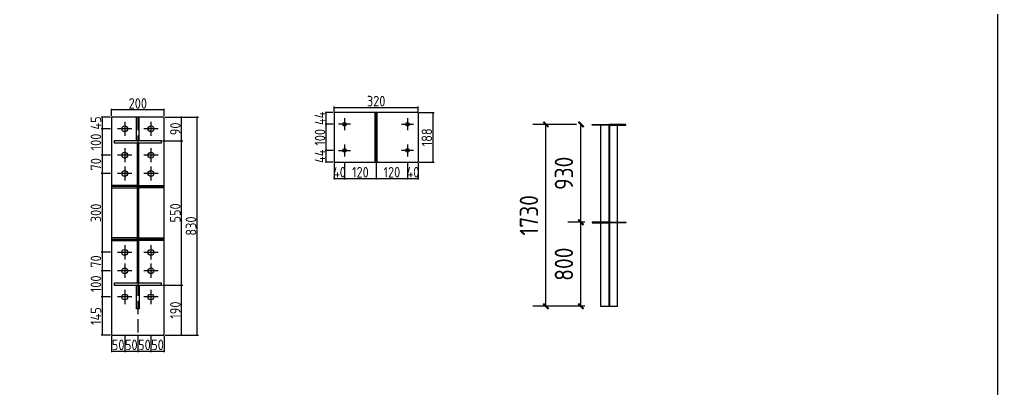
# Model space of a CAD drawing. Extents: x 102162 to 621267, y -39398 to 328893.
# Drawn here: x 306283 to 324912, y 247132 to 254171 of the extents above; entities that cross this region are included whole.
import ezdxf

# ---------------------------------------------------------------- set-up
doc = ezdxf.new("R2010")
doc.units = 0
doc.header["$LTSCALE"] = 1000
doc.header["$MEASUREMENT"] = 0
doc.linetypes.add('DASH', pattern=[0.35, 0.25, -0.1])
doc.styles.get("Standard").update_dxf_attribs({"font": 'gbenor.shx', "bigfont": 'gbcbig.shx'})
doc.dimstyles.get("Standard").update_dxf_attribs({"dimscale": 100, "dimtxt": 3.5, "dimasz": 1, "dimexe": 2.5, "dimexo": 3, "dimgap": 1.5, "dimtad": 1, "dimdec": 0, "dimzin": 0, "dimdsep": 46, "dimtxsty": 'Standard', "dimblk": 'ARCHTICK', "dimcen": 0.09, "dimadec": 0, "dimazin": 0, "dimtfac": 1, "dimtdec": 0, "dimtix": 1, "dimtmove": 2, "dimatfit": 3, "dimfxl": 1, "dimtolj": 1, "dimtzin": 0, "dimarcsym": 0})

# ---------------------------------------------------------------- blocks, each defined once
blk = doc.blocks.new('_ArchTick')
at = {"color": 0, "linetype": 'ByBlock', "const_width": 0.4}
blk.add_lwpolyline([(-0.5, -0.5), (0.5, 0.5)], dxfattribs=at)
blk = doc.blocks.new('*D6066')
at = {"color": 3, "lineweight": -2}
for p, q in [((317053, 250315), (316728, 250315)), ((316978, 248715), (316978, 250315)), ((317053, 248715), (316728, 248715))]:
    blk.add_line(p, q, dxfattribs=at)
at = {"layer": 'Defpoints', "color": 0}
for p in [(316978, 250315), (317353, 250315), (317353, 248715)]:
    blk.add_point(p, dxfattribs=at)
at = {"color": 3, "lineweight": -2, "xscale": 100, "yscale": 100, "zscale": 100}
for p, rotation in [((316978, 250315), 90), ((316978, 248715), 270)]:
    blk.add_blockref('_ArchTick', p, dxfattribs=dict(at, rotation=rotation))
at = {"color": 0, "insert": (316653, 249515), "char_height": 350, "attachment_point": 5, "rotation": 90}
blk.add_mtext('\\A1;800', dxfattribs=at)
blk = doc.blocks.new('*D6067')
at = {"color": 3, "lineweight": -2}
for p, q in [((316893, 252175), (316728, 252175)), ((316978, 250315), (316978, 252175)), ((316893, 250315), (316728, 250315))]:
    blk.add_line(p, q, dxfattribs=at)
at = {"layer": 'Defpoints', "color": 0}
for p in [(316978, 252175), (317193, 252175), (317193, 250315)]:
    blk.add_point(p, dxfattribs=at)
at = {"color": 3, "lineweight": -2, "xscale": 100, "yscale": 100, "zscale": 100}
for p, rotation in [((316978, 252175), 90), ((316978, 250315), 270)]:
    blk.add_blockref('_ArchTick', p, dxfattribs=dict(at, rotation=rotation))
at = {"color": 0, "insert": (316653, 251245), "char_height": 350, "attachment_point": 5, "rotation": 90}
blk.add_mtext('\\A1;930', dxfattribs=at)
blk = doc.blocks.new('*D6039')
at = {"color": 3, "lineweight": -2}
for p, q in [((316893, 252175), (316061, 252175)), ((316311, 248715), (316311, 252175)), ((317053, 248715), (316061, 248715))]:
    blk.add_line(p, q, dxfattribs=at)
at = {"layer": 'Defpoints', "color": 0}
for p in [(316311, 252175), (317193, 252175), (317353, 248715)]:
    blk.add_point(p, dxfattribs=at)
at = {"color": 3, "lineweight": -2, "xscale": 100, "yscale": 100, "zscale": 100}
for p, rotation in [((316311, 252175), 90), ((316311, 248715), 270)]:
    blk.add_blockref('_ArchTick', p, dxfattribs=dict(at, rotation=rotation))
at = {"color": 0, "insert": (315986, 250445), "char_height": 350, "attachment_point": 5, "rotation": 90}
blk.add_mtext('\\A1;1730', dxfattribs=at)
blk = doc.blocks.new('*D6100')
at = {"color": 0, "lineweight": -2}
for p, q in [((308036, 248146), (308036, 247839)), ((308286, 248146), (308286, 247839)), ((308026, 247859), (308296, 247859))]:
    blk.add_line(p, q, dxfattribs=at)
at = {"layer": 'Defpoints', "color": 0}
for p in [(308036, 248166), (308286, 248166), (308286, 247859)]:
    blk.add_point(p, dxfattribs=at)
at = {"color": 0, "lineweight": -2, "xscale": 10, "yscale": 10, "zscale": 10, "rotation": 180}
blk.add_blockref('_ArchTick', (308036, 247859), dxfattribs=at)
at = {"color": 0, "lineweight": -2, "xscale": 10, "yscale": 10, "zscale": 10}
blk.add_blockref('_ArchTick', (308286, 247859), dxfattribs=at)
at = {"color": 0, "insert": (308161, 247979), "char_height": 200, "attachment_point": 5}
blk.add_mtext('\\A1;50', dxfattribs=at)
blk = doc.blocks.new('*D6101')
at = {"color": 0, "lineweight": -2}
for p, q in [((308286, 248146), (308286, 247839)), ((308536, 248146), (308536, 247839)), ((308276, 247859), (308546, 247859))]:
    blk.add_line(p, q, dxfattribs=at)
at = {"layer": 'Defpoints', "color": 0}
for p in [(308286, 248166), (308536, 248166), (308536, 247859)]:
    blk.add_point(p, dxfattribs=at)
at = {"color": 0, "lineweight": -2, "xscale": 10, "yscale": 10, "zscale": 10, "rotation": 180}
blk.add_blockref('_ArchTick', (308286, 247859), dxfattribs=at)
at = {"color": 0, "lineweight": -2, "xscale": 10, "yscale": 10, "zscale": 10}
blk.add_blockref('_ArchTick', (308536, 247859), dxfattribs=at)
at = {"color": 0, "insert": (308411, 247979), "char_height": 200, "attachment_point": 5}
blk.add_mtext('\\A1;50', dxfattribs=at)
blk = doc.blocks.new('*D6102')
at = {"color": 0, "lineweight": -2}
for p, q in [((308536, 248146), (308536, 247839)), ((308786, 248146), (308786, 247839)), ((308526, 247859), (308796, 247859))]:
    blk.add_line(p, q, dxfattribs=at)
at = {"layer": 'Defpoints', "color": 0}
for p in [(308536, 248166), (308786, 248166), (308786, 247859)]:
    blk.add_point(p, dxfattribs=at)
at = {"color": 0, "lineweight": -2, "xscale": 10, "yscale": 10, "zscale": 10, "rotation": 180}
blk.add_blockref('_ArchTick', (308536, 247859), dxfattribs=at)
at = {"color": 0, "lineweight": -2, "xscale": 10, "yscale": 10, "zscale": 10}
blk.add_blockref('_ArchTick', (308786, 247859), dxfattribs=at)
at = {"color": 0, "insert": (308661, 247979), "char_height": 200, "attachment_point": 5}
blk.add_mtext('\\A1;50', dxfattribs=at)
blk = doc.blocks.new('*D6103')
at = {"color": 0, "lineweight": -2}
for p, q in [((308786, 248146), (308786, 247839)), ((309036, 248146), (309036, 247839)), ((308776, 247859), (309046, 247859))]:
    blk.add_line(p, q, dxfattribs=at)
at = {"layer": 'Defpoints', "color": 0}
for p in [(308786, 248166), (309036, 248166), (309036, 247859)]:
    blk.add_point(p, dxfattribs=at)
at = {"color": 0, "lineweight": -2, "xscale": 10, "yscale": 10, "zscale": 10, "rotation": 180}
blk.add_blockref('_ArchTick', (308786, 247859), dxfattribs=at)
at = {"color": 0, "lineweight": -2, "xscale": 10, "yscale": 10, "zscale": 10}
blk.add_blockref('_ArchTick', (309036, 247859), dxfattribs=at)
at = {"color": 0, "insert": (308911, 247979), "char_height": 200, "attachment_point": 5}
blk.add_mtext('\\A1;50', dxfattribs=at)
blk = doc.blocks.new('*D6104')
at = {"color": 0, "lineweight": -2}
for p, q in [((308016, 252316), (307838, 252316)), ((307858, 252316), (307858, 252326)), ((307858, 252316), (307858, 252091)), ((308016, 252091), (307838, 252091)), ((307858, 252091), (307858, 252081))]:
    blk.add_line(p, q, dxfattribs=at)
at = {"layer": 'Defpoints', "color": 0}
for p in [(308036, 252316), (307858, 252091), (308036, 252091)]:
    blk.add_point(p, dxfattribs=at)
at = {"color": 0, "lineweight": -2, "xscale": 10, "yscale": 10, "zscale": 10}
for p, rotation in [((307858, 252316), 270), ((307858, 252091), 90)]:
    blk.add_blockref('_ArchTick', p, dxfattribs=dict(at, rotation=rotation))
at = {"color": 0, "insert": (307738, 252203), "char_height": 200, "attachment_point": 5, "rotation": 90}
blk.add_mtext('\\A1;45', dxfattribs=at)
blk = doc.blocks.new('*D6045')
at = {"color": 0, "lineweight": -2}
for p, q in [((308016, 252091), (307838, 252091)), ((307858, 252101), (307858, 251581)), ((308016, 251591), (307838, 251591))]:
    blk.add_line(p, q, dxfattribs=at)
at = {"layer": 'Defpoints', "color": 0}
for p in [(308036, 252091), (307858, 251591), (308036, 251591)]:
    blk.add_point(p, dxfattribs=at)
at = {"color": 0, "lineweight": -2, "xscale": 10, "yscale": 10, "zscale": 10}
for p, rotation in [((307858, 252091), 90), ((307858, 251591), 270)]:
    blk.add_blockref('_ArchTick', p, dxfattribs=dict(at, rotation=rotation))
at = {"color": 0, "insert": (307738, 251841), "char_height": 200, "attachment_point": 5, "rotation": 90}
blk.add_mtext('\\A1;100', dxfattribs=at)
blk = doc.blocks.new('*D6046')
at = {"color": 0, "lineweight": -2}
for p, q in [((308016, 251591), (307838, 251591)), ((307858, 251601), (307858, 251231)), ((308016, 251241), (307838, 251241))]:
    blk.add_line(p, q, dxfattribs=at)
at = {"layer": 'Defpoints', "color": 0}
for p in [(308036, 251591), (307858, 251241), (308036, 251241)]:
    blk.add_point(p, dxfattribs=at)
at = {"color": 0, "lineweight": -2, "xscale": 10, "yscale": 10, "zscale": 10}
for p, rotation in [((307858, 251591), 90), ((307858, 251241), 270)]:
    blk.add_blockref('_ArchTick', p, dxfattribs=dict(at, rotation=rotation))
at = {"color": 0, "insert": (307738, 251416), "char_height": 200, "attachment_point": 5, "rotation": 90}
blk.add_mtext('\\A1;70', dxfattribs=at)
blk = doc.blocks.new('*D6047')
at = {"color": 0, "lineweight": -2}
for p, q in [((308016, 251241), (307838, 251241)), ((307858, 251251), (307858, 249731)), ((308016, 249741), (307838, 249741))]:
    blk.add_line(p, q, dxfattribs=at)
at = {"layer": 'Defpoints', "color": 0}
for p in [(308036, 251241), (307858, 249741), (308036, 249741)]:
    blk.add_point(p, dxfattribs=at)
at = {"color": 0, "lineweight": -2, "xscale": 10, "yscale": 10, "zscale": 10}
for p, rotation in [((307858, 251241), 90), ((307858, 249741), 270)]:
    blk.add_blockref('_ArchTick', p, dxfattribs=dict(at, rotation=rotation))
at = {"color": 0, "insert": (307738, 250491), "char_height": 200, "attachment_point": 5, "rotation": 90}
blk.add_mtext('\\A1;300', dxfattribs=at)
blk = doc.blocks.new('*D6048')
at = {"color": 0, "lineweight": -2}
for p, q in [((308016, 249741), (307838, 249741)), ((307858, 249751), (307858, 249381)), ((308016, 249391), (307838, 249391))]:
    blk.add_line(p, q, dxfattribs=at)
at = {"layer": 'Defpoints', "color": 0}
for p in [(308036, 249741), (307858, 249391), (308036, 249391)]:
    blk.add_point(p, dxfattribs=at)
at = {"color": 0, "lineweight": -2, "xscale": 10, "yscale": 10, "zscale": 10}
for p, rotation in [((307858, 249741), 90), ((307858, 249391), 270)]:
    blk.add_blockref('_ArchTick', p, dxfattribs=dict(at, rotation=rotation))
at = {"color": 0, "insert": (307738, 249566), "char_height": 200, "attachment_point": 5, "rotation": 90}
blk.add_mtext('\\A1;70', dxfattribs=at)
blk = doc.blocks.new('*D6049')
at = {"color": 0, "lineweight": -2}
for p, q in [((308016, 249391), (307838, 249391)), ((307858, 249401), (307858, 248881)), ((308016, 248891), (307838, 248891))]:
    blk.add_line(p, q, dxfattribs=at)
at = {"layer": 'Defpoints', "color": 0}
for p in [(308036, 249391), (307858, 248891), (308036, 248891)]:
    blk.add_point(p, dxfattribs=at)
at = {"color": 0, "lineweight": -2, "xscale": 10, "yscale": 10, "zscale": 10}
for p, rotation in [((307858, 249391), 90), ((307858, 248891), 270)]:
    blk.add_blockref('_ArchTick', p, dxfattribs=dict(at, rotation=rotation))
at = {"color": 0, "insert": (307738, 249141), "char_height": 200, "attachment_point": 5, "rotation": 90}
blk.add_mtext('\\A1;100', dxfattribs=at)
blk = doc.blocks.new('*D6050')
at = {"color": 0, "lineweight": -2}
for p, q in [((308016, 248891), (307838, 248891)), ((307858, 248901), (307858, 248156)), ((308016, 248166), (307838, 248166))]:
    blk.add_line(p, q, dxfattribs=at)
at = {"layer": 'Defpoints', "color": 0}
for p in [(308036, 248891), (307858, 248166), (308036, 248166)]:
    blk.add_point(p, dxfattribs=at)
at = {"color": 0, "lineweight": -2, "xscale": 10, "yscale": 10, "zscale": 10}
for p, rotation in [((307858, 248891), 90), ((307858, 248166), 270)]:
    blk.add_blockref('_ArchTick', p, dxfattribs=dict(at, rotation=rotation))
at = {"color": 0, "insert": (307738, 248528), "char_height": 200, "attachment_point": 5, "rotation": 90}
blk.add_mtext('\\A1;145', dxfattribs=at)
blk = doc.blocks.new('*D6051')
at = {"color": 0, "lineweight": -2}
for p, q in [((309006, 249116), (309391, 249116)), ((309371, 248156), (309371, 249126)), ((309056, 248166), (309391, 248166))]:
    blk.add_line(p, q, dxfattribs=at)
at = {"layer": 'Defpoints', "color": 0}
for p in [(308986, 249116), (309371, 249116), (309036, 248166)]:
    blk.add_point(p, dxfattribs=at)
at = {"color": 0, "lineweight": -2, "xscale": 10, "yscale": 10, "zscale": 10}
for p, rotation in [((309371, 249116), 90), ((309371, 248166), 270)]:
    blk.add_blockref('_ArchTick', p, dxfattribs=dict(at, rotation=rotation))
at = {"color": 0, "insert": (309251, 248641), "char_height": 200, "attachment_point": 5, "rotation": 90}
blk.add_mtext('\\A1;190', dxfattribs=at)
blk = doc.blocks.new('*D6105')
at = {"color": 0, "lineweight": -2}
for p, q in [((309006, 251866), (309391, 251866)), ((309371, 249106), (309371, 251876)), ((309006, 249116), (309391, 249116))]:
    blk.add_line(p, q, dxfattribs=at)
at = {"layer": 'Defpoints', "color": 0}
for p in [(308986, 251866), (309371, 251866), (308986, 249116)]:
    blk.add_point(p, dxfattribs=at)
at = {"color": 0, "lineweight": -2, "xscale": 10, "yscale": 10, "zscale": 10}
for p, rotation in [((309371, 251866), 90), ((309371, 249116), 270)]:
    blk.add_blockref('_ArchTick', p, dxfattribs=dict(at, rotation=rotation))
at = {"color": 0, "insert": (309251, 250491), "char_height": 200, "attachment_point": 5, "rotation": 90}
blk.add_mtext('\\A1;550', dxfattribs=at)
blk = doc.blocks.new('*D6106')
at = {"color": 0, "lineweight": -2}
for p, q in [((309056, 252316), (309391, 252316)), ((309371, 251856), (309371, 252326)), ((309006, 251866), (309391, 251866))]:
    blk.add_line(p, q, dxfattribs=at)
at = {"layer": 'Defpoints', "color": 0}
for p in [(309036, 252316), (309371, 252316), (308986, 251866)]:
    blk.add_point(p, dxfattribs=at)
at = {"color": 0, "lineweight": -2, "xscale": 10, "yscale": 10, "zscale": 10}
for p, rotation in [((309371, 252316), 90), ((309371, 251866), 270)]:
    blk.add_blockref('_ArchTick', p, dxfattribs=dict(at, rotation=rotation))
at = {"color": 0, "insert": (309251, 252091), "char_height": 200, "attachment_point": 5, "rotation": 90}
blk.add_mtext('\\A1;90', dxfattribs=at)
blk = doc.blocks.new('*D6107')
at = {"color": 0, "lineweight": -2}
for p, q in [((309056, 252316), (309689, 252316)), ((309669, 248156), (309669, 252326)), ((309056, 248166), (309689, 248166))]:
    blk.add_line(p, q, dxfattribs=at)
at = {"layer": 'Defpoints', "color": 0}
for p in [(309036, 252316), (309669, 252316), (309036, 248166)]:
    blk.add_point(p, dxfattribs=at)
at = {"color": 0, "lineweight": -2, "xscale": 10, "yscale": 10, "zscale": 10}
for p, rotation in [((309669, 252316), 90), ((309669, 248166), 270)]:
    blk.add_blockref('_ArchTick', p, dxfattribs=dict(at, rotation=rotation))
at = {"color": 0, "insert": (309549, 250241), "char_height": 200, "attachment_point": 5, "rotation": 90}
blk.add_mtext('\\A1;830', dxfattribs=at)
blk = doc.blocks.new('*D6108')
at = {"color": 0, "lineweight": -2}
for p, q in [((309046, 252455), (308026, 252455)), ((308036, 252336), (308036, 252475)), ((309036, 252336), (309036, 252475))]:
    blk.add_line(p, q, dxfattribs=at)
at = {"layer": 'Defpoints', "color": 0}
for p in [(308036, 252455), (308036, 252316), (309036, 252316)]:
    blk.add_point(p, dxfattribs=at)
at = {"color": 0, "lineweight": -2, "xscale": 10, "yscale": 10, "zscale": 10, "rotation": 180}
blk.add_blockref('_ArchTick', (308036, 252455), dxfattribs=at)
at = {"color": 0, "lineweight": -2, "xscale": 10, "yscale": 10, "zscale": 10}
blk.add_blockref('_ArchTick', (309036, 252455), dxfattribs=at)
at = {"color": 0, "insert": (308536, 252575), "char_height": 200, "attachment_point": 5}
blk.add_mtext('\\A1;200', dxfattribs=at)
blk = doc.blocks.new('*D6117')
at = {"color": 0, "lineweight": -2}
for p, q in [((312276, 251440), (312276, 251125)), ((312476, 251440), (312476, 251125)), ((312276, 251145), (312266, 251145)), ((312276, 251145), (312476, 251145)), ((312476, 251145), (312486, 251145))]:
    blk.add_line(p, q, dxfattribs=at)
at = {"layer": 'Defpoints', "color": 0}
for p in [(312276, 251460), (312476, 251460), (312476, 251145)]:
    blk.add_point(p, dxfattribs=at)
at = {"color": 0, "lineweight": -2, "xscale": 10, "yscale": 10, "zscale": 10}
blk.add_blockref('_ArchTick', (312276, 251145), dxfattribs=at)
at = {"color": 0, "lineweight": -2, "xscale": 10, "yscale": 10, "zscale": 10, "rotation": 180}
blk.add_blockref('_ArchTick', (312476, 251145), dxfattribs=at)
at = {"color": 0, "insert": (312376, 251265), "char_height": 200, "attachment_point": 5}
blk.add_mtext('\\A1;40', dxfattribs=at)
blk = doc.blocks.new('*D6118')
at = {"color": 0, "lineweight": -2}
for p, q in [((312476, 251440), (312476, 251125)), ((313076, 251440), (313076, 251125)), ((312466, 251145), (313086, 251145))]:
    blk.add_line(p, q, dxfattribs=at)
at = {"layer": 'Defpoints', "color": 0}
for p in [(312476, 251460), (313076, 251460), (313076, 251145)]:
    blk.add_point(p, dxfattribs=at)
at = {"color": 0, "lineweight": -2, "xscale": 10, "yscale": 10, "zscale": 10, "rotation": 180}
blk.add_blockref('_ArchTick', (312476, 251145), dxfattribs=at)
at = {"color": 0, "lineweight": -2, "xscale": 10, "yscale": 10, "zscale": 10}
blk.add_blockref('_ArchTick', (313076, 251145), dxfattribs=at)
at = {"color": 0, "insert": (312776, 251265), "char_height": 200, "attachment_point": 5}
blk.add_mtext('\\A1;120', dxfattribs=at)
blk = doc.blocks.new('*D6119')
at = {"color": 0, "lineweight": -2}
for p, q in [((313076, 251440), (313076, 251125)), ((313676, 251440), (313676, 251125)), ((313066, 251145), (313686, 251145))]:
    blk.add_line(p, q, dxfattribs=at)
at = {"layer": 'Defpoints', "color": 0}
for p in [(313076, 251460), (313676, 251460), (313676, 251145)]:
    blk.add_point(p, dxfattribs=at)
at = {"color": 0, "lineweight": -2, "xscale": 10, "yscale": 10, "zscale": 10, "rotation": 180}
blk.add_blockref('_ArchTick', (313076, 251145), dxfattribs=at)
at = {"color": 0, "lineweight": -2, "xscale": 10, "yscale": 10, "zscale": 10}
blk.add_blockref('_ArchTick', (313676, 251145), dxfattribs=at)
at = {"color": 0, "insert": (313376, 251265), "char_height": 200, "attachment_point": 5}
blk.add_mtext('\\A1;120', dxfattribs=at)
blk = doc.blocks.new('*D6120')
at = {"color": 0, "lineweight": -2}
for p, q in [((313676, 251440), (313676, 251125)), ((313876, 251440), (313876, 251125)), ((313676, 251145), (313666, 251145)), ((313676, 251145), (313876, 251145)), ((313876, 251145), (313886, 251145))]:
    blk.add_line(p, q, dxfattribs=at)
at = {"layer": 'Defpoints', "color": 0}
for p in [(313676, 251460), (313876, 251460), (313876, 251145)]:
    blk.add_point(p, dxfattribs=at)
at = {"color": 0, "lineweight": -2, "xscale": 10, "yscale": 10, "zscale": 10}
blk.add_blockref('_ArchTick', (313676, 251145), dxfattribs=at)
at = {"color": 0, "lineweight": -2, "xscale": 10, "yscale": 10, "zscale": 10, "rotation": 180}
blk.add_blockref('_ArchTick', (313876, 251145), dxfattribs=at)
at = {"color": 0, "insert": (313776, 251265), "char_height": 200, "attachment_point": 5}
blk.add_mtext('\\A1;40', dxfattribs=at)
blk = doc.blocks.new('*D6121')
at = {"color": 0, "lineweight": -2}
for p, q in [((312256, 251680), (312107, 251680)), ((312127, 251680), (312127, 251690)), ((312127, 251460), (312127, 251680)), ((312256, 251460), (312107, 251460)), ((312127, 251460), (312127, 251450))]:
    blk.add_line(p, q, dxfattribs=at)
at = {"layer": 'Defpoints', "color": 0}
for p in [(312127, 251680), (312276, 251680), (312276, 251460)]:
    blk.add_point(p, dxfattribs=at)
at = {"color": 0, "lineweight": -2, "xscale": 10, "yscale": 10, "zscale": 10}
for p, rotation in [((312127, 251680), 270), ((312127, 251460), 90)]:
    blk.add_blockref('_ArchTick', p, dxfattribs=dict(at, rotation=rotation))
at = {"color": 0, "insert": (312007, 251570), "char_height": 200, "attachment_point": 5, "rotation": 90}
blk.add_mtext('\\A1;44', dxfattribs=at)
blk = doc.blocks.new('*D6122')
at = {"color": 0, "lineweight": -2}
for p, q in [((312256, 252180), (312107, 252180)), ((312127, 251670), (312127, 252190)), ((312256, 251680), (312107, 251680))]:
    blk.add_line(p, q, dxfattribs=at)
at = {"layer": 'Defpoints', "color": 0}
for p in [(312127, 252180), (312276, 252180), (312276, 251680)]:
    blk.add_point(p, dxfattribs=at)
at = {"color": 0, "lineweight": -2, "xscale": 10, "yscale": 10, "zscale": 10}
for p, rotation in [((312127, 252180), 90), ((312127, 251680), 270)]:
    blk.add_blockref('_ArchTick', p, dxfattribs=dict(at, rotation=rotation))
at = {"color": 0, "insert": (312007, 251930), "char_height": 200, "attachment_point": 5, "rotation": 90}
blk.add_mtext('\\A1;100', dxfattribs=at)
blk = doc.blocks.new('*D6123')
at = {"color": 0, "lineweight": -2}
for p, q in [((312256, 252400), (312107, 252400)), ((312127, 252400), (312127, 252410)), ((312127, 252180), (312127, 252400)), ((312256, 252180), (312107, 252180)), ((312127, 252180), (312127, 252170))]:
    blk.add_line(p, q, dxfattribs=at)
at = {"layer": 'Defpoints', "color": 0}
for p in [(312127, 252400), (312276, 252400), (312276, 252180)]:
    blk.add_point(p, dxfattribs=at)
at = {"color": 0, "lineweight": -2, "xscale": 10, "yscale": 10, "zscale": 10}
for p, rotation in [((312127, 252400), 270), ((312127, 252180), 90)]:
    blk.add_blockref('_ArchTick', p, dxfattribs=dict(at, rotation=rotation))
at = {"color": 0, "insert": (312007, 252290), "char_height": 200, "attachment_point": 5, "rotation": 90}
blk.add_mtext('\\A1;44', dxfattribs=at)
blk = doc.blocks.new('*D6124')
at = {"color": 0, "lineweight": -2}
for p, q in [((312266, 252499), (313886, 252499)), ((312276, 252420), (312276, 252519)), ((313876, 252420), (313876, 252519))]:
    blk.add_line(p, q, dxfattribs=at)
at = {"layer": 'Defpoints', "color": 0}
for p in [(313876, 252499), (312276, 252400), (313876, 252400)]:
    blk.add_point(p, dxfattribs=at)
at = {"color": 0, "lineweight": -2, "xscale": 10, "yscale": 10, "zscale": 10, "rotation": 180}
blk.add_blockref('_ArchTick', (312276, 252499), dxfattribs=at)
at = {"color": 0, "lineweight": -2, "xscale": 10, "yscale": 10, "zscale": 10}
blk.add_blockref('_ArchTick', (313876, 252499), dxfattribs=at)
at = {"color": 0, "insert": (313076, 252619), "char_height": 200, "attachment_point": 5}
blk.add_mtext('\\A1;320', dxfattribs=at)
blk = doc.blocks.new('*D6125')
at = {"color": 0, "lineweight": -2}
for p, q in [((313896, 252400), (314181, 252400)), ((314161, 251450), (314161, 252410)), ((313896, 251460), (314181, 251460))]:
    blk.add_line(p, q, dxfattribs=at)
at = {"layer": 'Defpoints', "color": 0}
for p in [(313876, 252400), (314161, 252400), (313876, 251460)]:
    blk.add_point(p, dxfattribs=at)
at = {"color": 0, "lineweight": -2, "xscale": 10, "yscale": 10, "zscale": 10}
for p, rotation in [((314161, 252400), 90), ((314161, 251460), 270)]:
    blk.add_blockref('_ArchTick', p, dxfattribs=dict(at, rotation=rotation))
at = {"color": 0, "insert": (314041, 251930), "char_height": 200, "attachment_point": 5, "rotation": 90}
blk.add_mtext('\\A1;188', dxfattribs=at)

msp = doc.modelspace()

# ---------------------------------------------------------------- linework, layer by layer
at = {"color": 2}
for p, q in [((308036, 252315.8), (308036, 248165.8)), ((309036, 252315.8), (308036, 252315.8)), ((308511, 251865.8), (308511, 252315.8)), ((308561, 251865.8), (308561, 252315.8)), ((309036, 248165.8), (309036, 252315.8)), ((313875.5, 252399.6), (312275.5, 252399.6)), ((312275.5, 252399.6), (312275.5, 251459.6)), ((312475.5, 252294.6), (312475.5, 252064.6)), ((313675.5, 252294.6), (313675.5, 252064.6)), ((313875.5, 252399.6), (313875.5, 251459.6)), ((308421, 252090.8), (308151, 252090.8)), ((308286, 252225.8), (308286, 251955.8)), ((308921, 252090.8), (308651, 252090.8)), ((308786, 252225.8), (308786, 251955.8)), ((312590.5, 252179.6), (312360.5, 252179.6)), ((313560.5, 252179.6), (313790.5, 252179.6)), ((317192.7, 252163.3), (317192.7, 252175.3)), ((317192.7, 252175.3), (317512.7, 252175.3)), ((317506.7, 252163.3), (317192.7, 252163.3)), ((317832.7, 252175.3), (317512.7, 252175.3)), ((317518.7, 252163.3), (317832.7, 252163.3)), ((317832.7, 252163.3), (317832.7, 252175.3)), ((308286, 251725.8), (308286, 251455.8)), ((308786, 251725.8), (308786, 251455.8)), ((312360.5, 251679.6), (312590.5, 251679.6)), ((312475.5, 251794.6), (312475.5, 251564.6)), ((313790.5, 251679.6), (313560.5, 251679.6)), ((313675.5, 251794.6), (313675.5, 251564.6)), ((308421, 251590.8), (308151, 251590.8)), ((308921, 251590.8), (308651, 251590.8)), ((308286, 251375.8), (308286, 251105.8)), ((308786, 251375.8), (308786, 251105.8)), ((312275.5, 251459.6), (313875.5, 251459.6)), ((308421, 251240.8), (308151, 251240.8)), ((308921, 251240.8), (308651, 251240.8)), ((308521, 251015.8), (308036, 251015.8)), ((308036, 250965.8), (308521, 250965.8)), ((308551, 251015.8), (309036, 251015.8)), ((309036, 250965.8), (308551, 250965.8)), ((317506.7, 250315.3), (317192.7, 250315.3)), ((317192.7, 250315.3), (317192.7, 250303.3)), ((317192.7, 250303.3), (317506.7, 250303.3)), ((317518.7, 250315.3), (317832.7, 250315.3)), ((317832.7, 250303.3), (317518.7, 250303.3)), ((317832.7, 250315.3), (317832.7, 250303.3)), ((308521, 250015.8), (308036, 250015.8)), ((308551, 250015.8), (309036, 250015.8)), ((308036, 249965.8), (308521, 249965.8)), ((308286, 249875.8), (308286, 249605.8)), ((309036, 249965.8), (308551, 249965.8)), ((308786, 249875.8), (308786, 249605.8)), ((308421, 249740.8), (308151, 249740.8)), ((308921, 249740.8), (308651, 249740.8)), ((308286, 249525.8), (308286, 249255.8)), ((308786, 249525.8), (308786, 249255.8)), ((308421, 249390.8), (308151, 249390.8)), ((308921, 249390.8), (308651, 249390.8)), ((308511, 248665.8), (308511, 249115.8)), ((308561, 249115.8), (308561, 248665.8)), ((308421, 248890.8), (308151, 248890.8)), ((308286, 249025.8), (308286, 248755.8)), ((308921, 248890.8), (308651, 248890.8)), ((308786, 249025.8), (308786, 248755.8)), ((308536, 248665.8), (308511, 248665.8)), ((308561, 248665.8), (308536, 248665.8)), ((308036, 248165.8), (309036, 248165.8))]:
    msp.add_line(p, q, dxfattribs=at)
at = {"color": 1, "linetype": 'DASH'}
msp.add_line((308536, 252315.8), (308536, 248165.8), dxfattribs=at)
at = {"color": 6}
for p, q in [((313060.5, 251459.6), (313060.5, 252399.6)), ((313090.5, 251459.6), (313090.5, 252399.6))]:
    msp.add_line(p, q, dxfattribs=at)
for p, q in [((313060.5, 252399.6), (313060.5, 251459.6)), ((313090.5, 252399.6), (313090.5, 251459.6)), ((317352.7, 252163.3), (317352.7, 248715.3)), ((317672.7, 252163.3), (317352.7, 252163.3)), ((317506.7, 252163.3), (317506.7, 248715.3)), ((317518.7, 252163.3), (317518.7, 248715.3)), ((317672.7, 248715.3), (317672.7, 252163.3)), ((317352.7, 248715.3), (317672.7, 248715.3))]:
    msp.add_line(p, q)
at = {"color": 1}
for p, q in [((313075.5, 251459.6), (313075.5, 252399.6)), ((317512.7, 252175.3), (317512.7, 248715.3)), ((309036, 250990.8), (308036, 250990.8)), ((308036, 249990.8), (309036, 249990.8))]:
    msp.add_line(p, q, dxfattribs=at)
at = {"color": 4}
for p, q in [((308536, 251865.8), (308086, 251865.8)), ((308086, 251865.8), (308086, 251825.8)), ((308986, 251865.8), (308536, 251865.8)), ((308986, 251825.8), (308986, 251865.8)), ((308086, 251825.8), (308986, 251825.8)), ((308521, 251825.8), (308521, 249155.8)), ((308551, 251825.8), (308551, 249155.8)), ((308521, 250990.8), (308521, 251015.8)), ((308986, 249155.8), (308086, 249155.8)), ((308086, 249155.8), (308086, 249115.8)), ((308086, 249115.8), (308536, 249115.8)), ((308511, 249115.8), (308561, 249115.8)), ((308536, 249115.8), (308986, 249115.8)), ((308986, 249115.8), (308986, 249155.8))]:
    msp.add_line(p, q, dxfattribs=at)
msp.add_lwpolyline([(295211.7, 254601.7), (324911.7, 254601.7), (324911.7, 233601.7), (295211.7, 233601.7)], close=True)
at = {"color": 2}
for centre, radius in [((308286, 252090.8), 55), ((308786, 252090.8), 55), ((312475.5, 252179.6), 35), ((313675.5, 252179.6), 35), ((312475.5, 251679.6), 35), ((313675.5, 251679.6), 35), ((308286, 251590.8), 55), ((308786, 251590.8), 55), ((308286, 251240.8), 55), ((308786, 251240.8), 55), ((308286, 249740.8), 55), ((308786, 249740.8), 55), ((308286, 249390.8), 55), ((308786, 249390.8), 55), ((308286, 248890.8), 55), ((308786, 248890.8), 55)]:
    msp.add_circle(centre, radius, dxfattribs=at)

# ---------------------------------------------------------------- dimensions: what is measured, and where the dimension line sits
at = {"color": 4}
for p1, p2, distance, picture, middle in [((309036, 252315.8), (308036, 252315.8), -139, '*D6108', (308536, 252574.8)), ((312275.5, 252399.6), (313875.5, 252399.6), 99.6, '*D6124', (313075.5, 252619.2)), ((309036, 248165.8), (309036, 252315.8), -633.4, '*D6107', (309549.3, 250240.8)), ((313875.5, 251459.6), (313875.5, 252399.6), -285.3, '*D6125', (314040.8, 251929.6))]:
    dim = msp.add_aligned_dim(p1=p1, p2=p2, distance=distance, dimstyle='Standard', override={"dimtxt": 2, "dimasz": 0.1, "dimexe": 0.2, "dimexo": 0.2, "dimgap": 0.2, "dimlfac": 0.2, "dimdle": 0.1}, dxfattribs=at)
    dim.commit()
    dim.dimension.update_dxf_attribs({"geometry": picture, "text_midpoint": middle})
for base, p1, p2, picture, middle in [((312127, 252399.6), (312275.5, 252179.6), (312275.5, 252399.6), '*D6123', (312007, 252289.6)), ((307858, 252090.8), (308036, 252315.8), (308036, 252090.8), '*D6104', (307738, 252203.3)), ((309370.9, 252315.8), (308986, 251865.8), (309036, 252315.8), '*D6106', (309250.9, 252090.8)), ((307858, 251590.8), (308036, 252090.8), (308036, 251590.8), '*D6045', (307738, 251840.8)), ((312127, 252179.6), (312275.5, 251679.6), (312275.5, 252179.6), '*D6122', (312007, 251929.6)), ((309370.9, 251865.8), (308986, 249115.8), (308986, 251865.8), '*D6105', (309250.9, 250490.8)), ((312127, 251679.6), (312275.5, 251459.6), (312275.5, 251679.6), '*D6121', (312007, 251569.6)), ((307858, 251240.8), (308036, 251590.8), (308036, 251240.8), '*D6046', (307738, 251415.8)), ((307858, 249740.8), (308036, 251240.8), (308036, 249740.8), '*D6047', (307738, 250490.8)), ((307858, 249390.8), (308036, 249740.8), (308036, 249390.8), '*D6048', (307738, 249565.8)), ((307858, 248890.8), (308036, 249390.8), (308036, 248890.8), '*D6049', (307738, 249140.8)), ((309370.9, 249115.8), (309036, 248165.8), (308986, 249115.8), '*D6051', (309250.9, 248640.8)), ((307858, 248165.8), (308036, 248890.8), (308036, 248165.8), '*D6050', (307738, 248528.3))]:
    dim = msp.add_linear_dim(base=base, p1=p1, p2=p2, angle=90, dimstyle='Standard', override={"dimtxt": 2, "dimasz": 0.1, "dimexe": 0.2, "dimexo": 0.2, "dimgap": 0.2, "dimlfac": 0.2, "dimdle": 0.1}, dxfattribs=at)
    dim.commit()
    dim.dimension.update_dxf_attribs({"geometry": picture, "text_midpoint": middle})
for base, p1, p2, picture, middle in [((316311.2, 252175.3), (317352.7, 248715.3), (317192.7, 252175.3), '*D6039', (315986.2, 250445.3)), ((316977.6, 252175.3), (317192.7, 250315.3), (317192.7, 252175.3), '*D6067', (316652.6, 251245.3)), ((316977.6, 250315.3), (317352.7, 248715.3), (317352.7, 250315.3), '*D6066', (316652.6, 249515.3))]:
    dim = msp.add_linear_dim(base=base, p1=p1, p2=p2, angle=90, dimstyle='Standard', override={"dimlfac": 0.5, "dimclrd": 3, "dimclre": 3})
    dim.commit()
    dim.dimension.update_dxf_attribs({"geometry": picture, "text_midpoint": middle})
for base, p1, p2, picture, middle in [((312475.5, 251144.7), (312275.5, 251459.6), (312475.5, 251459.6), '*D6117', (312375.5, 251264.7)), ((313075.5, 251144.7), (312475.5, 251459.6), (313075.5, 251459.6), '*D6118', (312775.5, 251264.7)), ((313675.5, 251144.7), (313075.5, 251459.6), (313675.5, 251459.6), '*D6119', (313375.5, 251264.7)), ((313875.5, 251144.7), (313675.5, 251459.6), (313875.5, 251459.6), '*D6120', (313775.5, 251264.7)), ((308286, 247859.3), (308036, 248165.8), (308286, 248165.8), '*D6100', (308161, 247979.3)), ((308536, 247859.3), (308286, 248165.8), (308536, 248165.8), '*D6101', (308411, 247979.3)), ((308786, 247859.3), (308536, 248165.8), (308786, 248165.8), '*D6102', (308661, 247979.3)), ((309036, 247859.3), (308786, 248165.8), (309036, 248165.8), '*D6103', (308911, 247979.3))]:
    dim = msp.add_linear_dim(base=base, p1=p1, p2=p2, dimstyle='Standard', override={"dimtxt": 2, "dimasz": 0.1, "dimexe": 0.2, "dimexo": 0.2, "dimgap": 0.2, "dimlfac": 0.2, "dimdle": 0.1}, dxfattribs=at)
    dim.commit()
    dim.dimension.update_dxf_attribs({"geometry": picture, "text_midpoint": middle})

doc.saveas('drawing.dxf')
